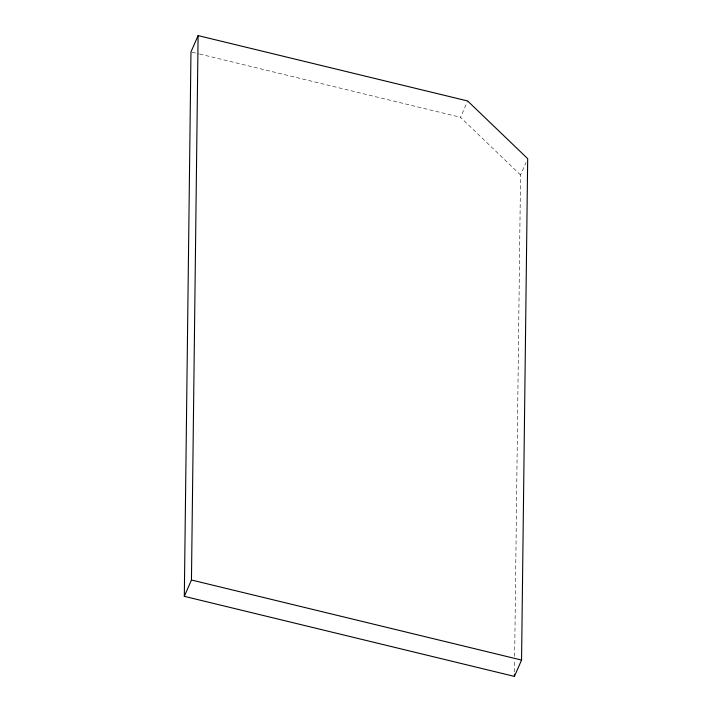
<?xml version="1.0" encoding="UTF-8"?>
<svg xmlns="http://www.w3.org/2000/svg" width="712" height="712" viewBox="0 0 712 712"><rect width="100%" height="100%" fill="white"/><g stroke="black" fill="none" stroke-linecap="round" stroke-linejoin="round"><path stroke-width="0.53" stroke-dasharray="3.56 2.67" d="M514.473 671.95L514.607 660.834M514.66 656.384L520.543 174.974L525.999 162.487M520.543 174.974L460.504 117.302L467.642 100.971M192.044 52.199L198.515 53.765M199.591 54.023L460.504 117.302"/><path stroke-width="1.07" d="M184.319 596.336L190.967 51.931L198.105 35.6L467.642 100.971L527.681 158.643L521.558 660.068L514.42 676.4L184.319 596.336L191.457 580.004L198.105 35.6M514.42 676.4L514.447 674.175M191.457 580.004L521.558 660.068"/></g></svg>
